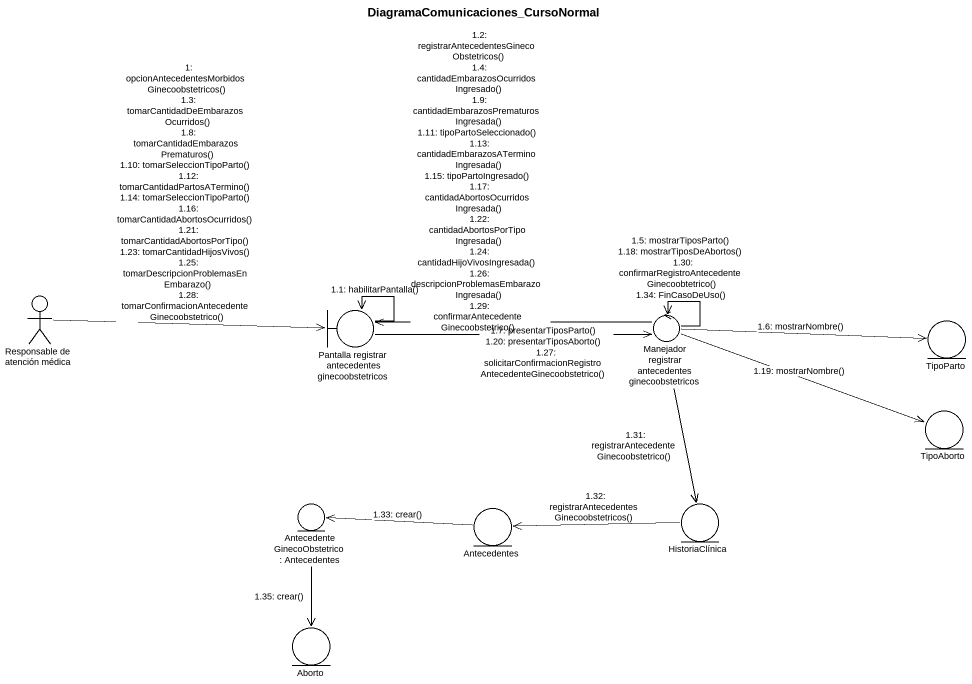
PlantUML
@startuml
title DiagramaComunicaciones_CursoNormal
actor "Responsable de atención médica" as Responsable_de_atención
boundary "Pantalla registrar antecedentes ginecoobstetricos" as Pantalla_registrar
control "Manejador registrar antecedentes ginecoobstetricos" as Manejador_registrar
entity TipoParto
entity TipoAborto
entity "AntecedenteGinecoObstetrico : Antecedentes" as AntecedenteGinecoObstetrico
entity HistoriaClínica
entity Antecedentes
entity Aborto
Responsable_de_atención -right-> Pantalla_registrar : 1: opcionAntecedentesMorbidosGinecoobstetricos()\n1.3: tomarCantidadDeEmbarazosOcurridos()\n1.8: tomarCantidadEmbarazosPrematuros()\n1.10: tomarSeleccionTipoParto()\n1.12: tomarCantidadPartosATermino()\n1.14: tomarSeleccionTipoParto()\n1.16: tomarCantidadAbortosOcurridos()\n1.21: tomarCantidadAbortosPorTipo()\n1.23: tomarCantidadHijosVivos()\n1.25: tomarDescripcionProblemasEnEmbarazo()\n1.28: tomarConfirmacionAntecedenteGinecoobstetrico()
Pantalla_registrar --> Pantalla_registrar : 1.1: habilitarPantalla()
Pantalla_registrar -right-> Manejador_registrar : 1.2: registrarAntecedentesGinecoObstetricos()\n1.4: cantidadEmbarazosOcurridosIngresado()\n1.9: cantidadEmbarazosPrematurosIngresada()\n1.11: tipoPartoSeleccionado()\n1.13: cantidadEmbarazosATerminoIngresada()\n1.15: tipoPartoIngresado()\n1.17: cantidadAbortosOcurridosIngresada()\n1.22: cantidadAbortosPorTipoIngresada()\n1.24: cantidadHijoVivosIngresada()\n1.26: descripcionProblemasEmbarazoIngresada()\n1.29: confirmarAntecedenteGinecoobstetrico()
Manejador_registrar --> Manejador_registrar : 1.5: mostrarTiposParto()\n1.18: mostrarTiposDeAbortos()\n1.30: confirmarRegistroAntecedenteGinecoobtetrico()\n1.34: FinCasoDeUso()
Manejador_registrar -right-> TipoParto : 1.6: mostrarNombre()
Manejador_registrar -left-> Pantalla_registrar : 1.7: presentarTiposParto()\n1.20: presentarTiposAborto()\n1.27: solicitarConfirmacionRegistroAntecedenteGinecoobstetrico()
Manejador_registrar -right-> TipoAborto : 1.19: mostrarNombre()
Manejador_registrar --> HistoriaClínica : 1.31: registrarAntecedenteGinecoobstetrico()
HistoriaClínica -left-> Antecedentes : 1.32: registrarAntecedentesGinecoobstetricos()
Antecedentes -left-> AntecedenteGinecoObstetrico : 1.33: crear()
AntecedenteGinecoObstetrico --> Aborto : 1.35: crear()
@enduml
